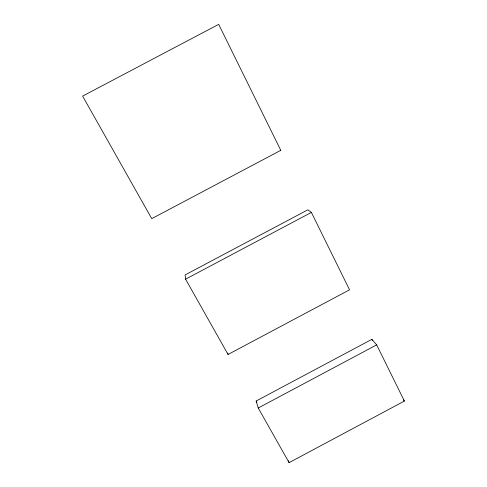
<?xml version="1.0" encoding="UTF-8"?>
<svg xmlns="http://www.w3.org/2000/svg" width="487" height="487" viewBox="0 0 487 487"><rect width="100%" height="100%" fill="white"/><g stroke="black" fill="none" stroke-linecap="round" stroke-linejoin="round"><path stroke-width="0.73" d="M256.15 401.014L371.861 339.354L376.676 344.869L404.38 401.075L289.083 462.65L258.25 407.99L256.15 401.014L256.899 402.341M258.25 407.99L376.676 344.869M185.577 279.173L311.388 212.417L349.544 289.82L228.05 354.463L185.577 279.173L185.127 274.924L307.875 209.794L311.388 212.417M403.498 399.967L404.38 401.075M371.861 339.354L372.537 340.711M288.401 460.641L289.083 462.65M227.691 352.99L228.05 354.463M280.786 150.325L151.743 218.657L82.62 96.097L218.693 24.35L280.786 150.325"/></g></svg>
